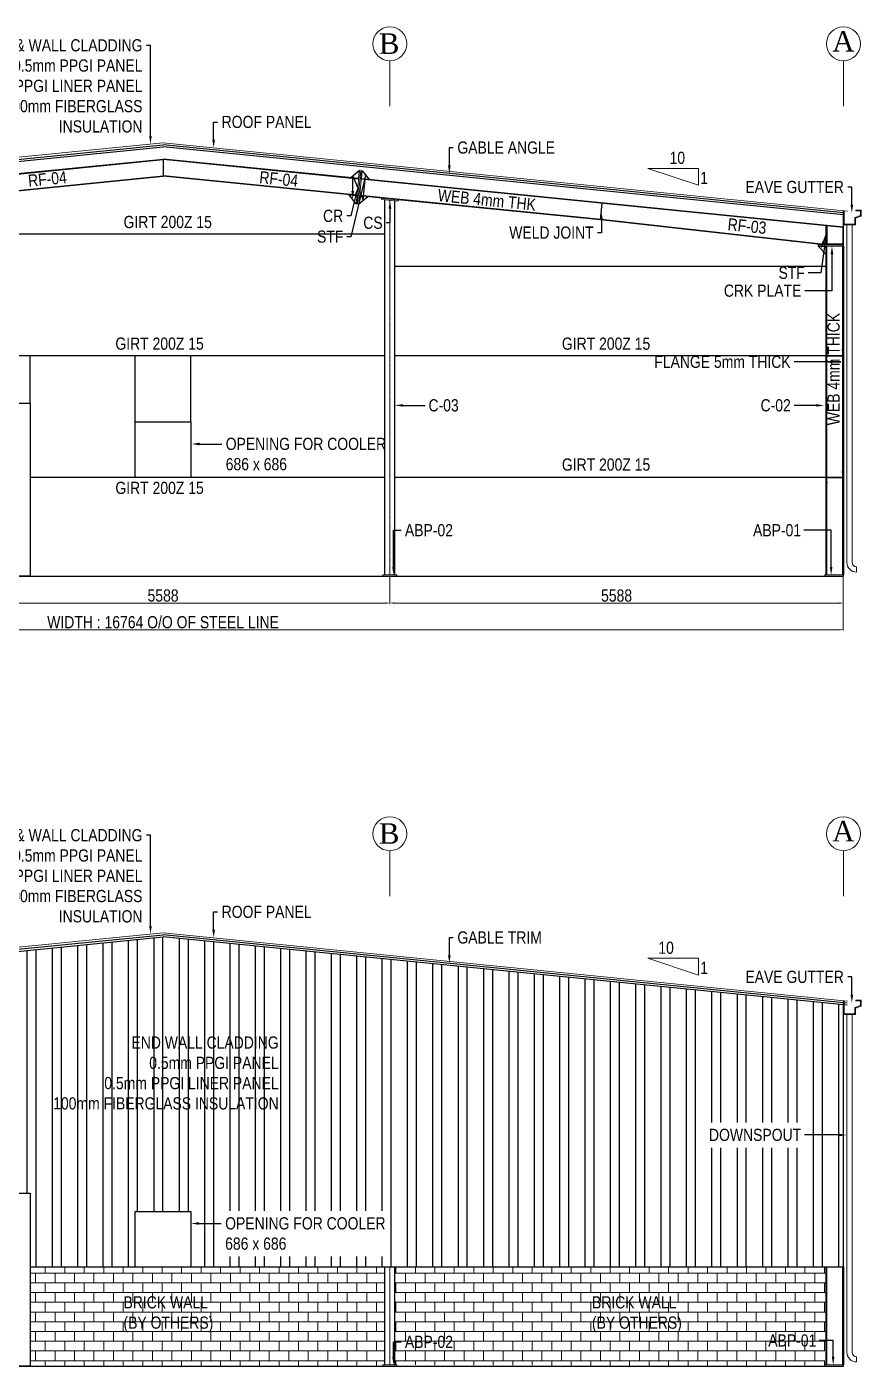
# Model space of a CAD drawing. Header units: millimetres. Extents: x 0 to 2669304, y -3314102 to 0.
# Drawn here: x 2410123 to 2420404, y -3232810 to -3216300 of the extents above; entities that cross this region are included whole.
import ezdxf
from ezdxf import colors
from ezdxf.entities.mleader import LeaderData, LeaderLine
from ezdxf.math import Vec2, Vec3

# ---------------------------------------------------------------- set-up
doc = ezdxf.new("R2010")
doc.units = ezdxf.units.MM
doc.header["$LTSCALE"] = 0.4
doc.header["$MEASUREMENT"] = 0
doc.header["$PDMODE"] = 34
doc.linetypes.add('CENTER', pattern=[2, 1.25, -0.25, 0.25, -0.25])
for name, color, linetype, lineweight in [('Base Plate', 114, 'Continuous', 20), ('brick HATCH', 23, 'Continuous', 5), ('CR Plate', 41, 'Continuous', 20), ('CRK Plate', 54, 'Continuous', 20), ('CS Plate', 30, 'Continuous', 18), ('Dim1', 147, 'Continuous', 20), ('EAVE GUTTER', 37, 'Continuous', 20), ('Grid', 202, 'CENTER', 18), ('Outer Line', 1, 'Continuous', 30), ('PLT', 34, 'Continuous', 15), ('Roof Sheet1', 253, 'Continuous', 0), ('Steel', 1, 'Continuous', 30)]:
    doc.layers.add(name, color=color, linetype=linetype, lineweight=lineweight)
for name, color, linetype in [('GABLE ANGLE', 165, 'Continuous'), ('Purlan', 46, 'Continuous'), ('stifners', 94, 'Continuous'), ('Thin', 6, 'Continuous'), ('Wall Panel', 76, 'Continuous'), ('Weld Joint', 140, 'Continuous')]:
    doc.layers.add(name, color=color, linetype=linetype)
doc.styles.add('style2', font='ARIALN.TTF')
doc.dimstyles.new('H.M.A', dxfattribs={"dimtxt": 37.0005, "dimasz": 20, "dimexe": 8, "dimexo": 10, "dimgap": 5, "dimtad": 3, "dimdec": 0, "dimrnd": 1, "dimzin": 0, "dimdsep": 46, "dimtxsty": 'style2', "dimcen": 0.09, "dimclrd": 152, "dimclre": 152, "dimclrt": 1, "dimadec": 0, "dimazin": 0, "dimtfac": 1, "dimtdec": 0, "dimtix": 1, "dimtmove": 1, "dimatfit": 3, "dimfxl": 0, "dimtolj": 1, "dimtzin": 0, "dimlwd": 5, "dimlwe": 5, "dimarcsym": 0})

# ---------------------------------------------------------------- blocks, each defined once
blk = doc.blocks.new('A$C252068E4')
at = {"layer": 'Purlan'}
h = blk.add_hatch(color=256, dxfattribs=at)
h.dxf.hatch_style = 1
h.paths.add_polyline_path([(70, 200), (10, 200), (0, 190), (1, 189), (11, 198), (68, 198), (68, 0), (128, 0), (138, 10), (137, 11), (128, 1), (70, 1)])
for p, q in [((10, 200), (0, 190)), ((1, 189), (0, 190)), ((11, 198), (1, 189)), ((10, 200), (70, 200)), ((11, 198), (68, 198)), ((68, 198), (68, 0)), ((70, 200), (70, 1)), ((70, 1), (128, 1)), ((128, 1), (137, 11)), ((128, 0), (138, 10)), ((138, 10), (137, 11)), ((68, 0), (128, 0))]:
    blk.add_line(p, q, dxfattribs=at)
blk = doc.blocks.new('*D727')
at = {"layer": 'Defpoints', "color": 0}
for p in [(2409008, -3223073), (2414596, -3223073), (2414596, -3223403)]:
    blk.add_point(p, dxfattribs=at)
at = {"layer": 'Dim1', "color": 152, "lineweight": 5}
for p, q in [((2409008, -3223083), (2409008, -3223413)), ((2414596, -3223083), (2414596, -3223413)), ((2409058, -3223403), (2414546, -3223403))]:
    blk.add_line(p, q, dxfattribs=at)
at = {"layer": 'Dim1', "color": 152}
for points in [[(2409058, -3223394), (2409058, -3223411), (2409008, -3223403)], [(2414546, -3223394), (2414546, -3223411), (2414596, -3223403)]]:
    blk.add_solid(points, dxfattribs=at)
at = {"layer": 'Dim1', "color": 1, "insert": (2411802, -3223311), "char_height": 150, "attachment_point": 5, "style": 'style2'}
blk.add_mtext('\\A1;5588', dxfattribs=at)
blk = doc.blocks.new('*D728')
at = {"layer": 'Defpoints', "color": 0}
for p in [(2414596, -3223073), (2420184, -3223073), (2420184, -3223403)]:
    blk.add_point(p, dxfattribs=at)
at = {"layer": 'Dim1', "color": 152, "lineweight": 5}
for p, q in [((2414596, -3223083), (2414596, -3223413)), ((2420184, -3223083), (2420184, -3223413)), ((2414646, -3223403), (2420134, -3223403))]:
    blk.add_line(p, q, dxfattribs=at)
at = {"layer": 'Dim1', "color": 152}
for points in [[(2414646, -3223394), (2414646, -3223411), (2414596, -3223403)], [(2420134, -3223394), (2420134, -3223411), (2420184, -3223403)]]:
    blk.add_solid(points, dxfattribs=at)
at = {"layer": 'Dim1', "color": 1, "insert": (2417390, -3223311), "char_height": 150, "attachment_point": 5, "style": 'style2'}
blk.add_mtext('\\A1;5588', dxfattribs=at)
blk = doc.blocks.new('*D725')
at = {"layer": 'Defpoints', "color": 0}
for p in [(2403420, -3223403), (2420184, -3223403), (2420184, -3223732)]:
    blk.add_point(p, dxfattribs=at)
at = {"layer": 'Dim1', "color": 152, "lineweight": 5}
for p, q in [((2403420, -3223413), (2403420, -3223742)), ((2420184, -3223413), (2420184, -3223742)), ((2403470, -3223732), (2420134, -3223732))]:
    blk.add_line(p, q, dxfattribs=at)
at = {"layer": 'Dim1', "color": 152}
for points in [[(2403470, -3223724), (2403470, -3223740), (2403420, -3223732)], [(2420134, -3223724), (2420134, -3223740), (2420184, -3223732)]]:
    blk.add_solid(points, dxfattribs=at)
at = {"layer": 'Dim1', "color": 1, "insert": (2411802, -3223640), "char_height": 150, "attachment_point": 5, "style": 'style2'}
blk.add_mtext('\\A1;WIDTH : 16764 O/O OF STEEL LINE', dxfattribs=at)

msp = doc.modelspace()

# ---------------------------------------------------------------- hatches: boundary and pattern name
at = {"layer": 'brick HATCH'}
h = msp.add_hatch(dxfattribs=at)
h.set_pattern_fill('AR-B816', color=256, scale=15)
h.set_pattern_definition([(0, (95550.79, -864302.17), (0, 120), []), (90, (95550.79, -864302.17), (-120, 120), [120, -120])])
h.paths.add_polyline_path([(2408945.8989, -3231591.0365), (2407725.3989, -3231591.0365), (2407725.3989, -3232277.0365), (2407039.3989, -3232277.0365), (2407039.3989, -3231591.0365), (2405287.3989, -3231591.0365), (2405287.3989, -3232277.0365), (2404601.3989, -3232277.0365), (2404601.3989, -3231591.0365), (2403630.3989, -3231591.0365), (2403630.3989, -3232794.0365), (2403650.3989, -3232794.0365), (2408920.8989, -3232799.1368), (2408920.8989, -3232794.0365), (2408945.8989, -3232794.0365)])
h.paths.add_polyline_path([(2414533.8989, -3231591.0365), (2410162.8989, -3231591.0365), (2410162.8989, -3232810.0365), (2414508.8989, -3232810.0365), (2414508.8989, -3232794.0365), (2414533.8989, -3232794.0365)])
h.paths.add_polyline_path([(2419974.3989, -3231591.0365), (2414658.8989, -3231591.0365), (2414658.8989, -3232794.0365), (2414683.8989, -3232794.0365), (2419954.3989, -3232809.3675), (2419954.3989, -3232794.0365)])
h.paths.add_polyline_path([(2403693.8293, -3232668.4919), (2404361.1554, -3232668.4919), (2404361.1554, -3232356.2136), (2403693.8293, -3232356.2136)], flags=24)
h.paths.add_polyline_path([(2408197.4307, -3232667.8391), (2408864.7568, -3232667.8391), (2408864.7568, -3232355.5608), (2408197.4307, -3232355.5608)], flags=24)
h.paths.add_polyline_path([(2405742.4649, -3232434.6251), (2406927.117, -3232434.6251), (2406927.117, -3231869.6864), (2405742.4649, -3231869.6864)], flags=24)
h.paths.add_polyline_path([(2411264.071, -3232434.6251), (2412448.7231, -3232434.6251), (2412448.7231, -3231869.6864), (2411264.071, -3231869.6864)], flags=24)
h.paths.add_polyline_path([(2419236.9628, -3232649.5947), (2419904.2888, -3232649.5947), (2419904.2888, -3232337.3164), (2419236.9628, -3232337.3164)], flags=24)
h.paths.add_polyline_path([(2414748.9428, -3232667.1578), (2415416.2688, -3232667.1578), (2415416.2688, -3232354.8795), (2414748.9428, -3232354.8795)], flags=24)
h.paths.add_polyline_path([(2417036.6253, -3232434.6251), (2418221.2774, -3232434.6251), (2418221.2774, -3231869.6864), (2417036.6253, -3231869.6864)], flags=24)
at = {"layer": 'EAVE GUTTER'}
h = msp.add_hatch(color=256, dxfattribs=at)
h.dxf.hatch_style = 1
h.paths.add_polyline_path([(2420327.2039, -3218650.7761), (2420395.7351, -3218625.5206), (2420395.7351, -3218568.8487), (2420336.6516, -3218568.8487), (2420336.6516, -3218560.3797), (2420404.2041, -3218560.3797), (2420404.2041, -3218635.4349), (2420335.1924, -3218659.7067), (2420335.1924, -3218739.2998), (2420184.3989, -3218739.3014), (2420184.3989, -3218567.7377), (2420192.8679, -3218567.7377), (2420192.8679, -3218730.8325), (2420327.2039, -3218730.8325)])
h = msp.add_hatch(color=256, dxfattribs=at)
h.dxf.hatch_style = 1
h.paths.add_polyline_path([(2420327.2039, -3228387.5475), (2420395.7351, -3228362.292), (2420395.7351, -3228305.6201), (2420336.6516, -3228305.6201), (2420336.6516, -3228297.1511), (2420404.2041, -3228297.1511), (2420404.2041, -3228372.2063), (2420335.1924, -3228396.4781), (2420335.1924, -3228476.0712), (2420184.3989, -3228476.0728), (2420184.3989, -3228304.5091), (2420192.8679, -3228304.5091), (2420192.8679, -3228467.6039), (2420327.2039, -3228467.6039)])
at = {"layer": 'Wall Panel'}
h = msp.add_hatch(dxfattribs=at)
h.set_pattern_fill('STEEL', color=256, scale=2500, angle=45)
h.set_pattern_definition([(90, (95550.8, -864302.17), (-312.5, 6e-14), []), (90, (95440.3, -864191.68), (-312.5, 6e-14), [])])
h.paths.add_polyline_path([(2409095.8989, -3230676.0365), (2410162.8989, -3230676.0365), (2410162.8989, -3231591.0365), (2411459.3989, -3231591.0365), (2411459.3989, -3230905.0365), (2412145.3989, -3230905.0365), (2412145.3989, -3231591.0365), (2420184.3989, -3231591.0365), (2420184.3989, -3228354.7585), (2411802.3989, -3227516.5585), (2403420.3989, -3228354.7585), (2403420.3989, -3231591.0365), (2409095.8989, -3231591.0365)])
edge = h.paths.add_edge_path()
edge.add_line((2403747.8414, -3230117.7973), (2404958.6872, -3230117.7973))
edge.add_line((2404958.6872, -3230117.7973), (2404958.6872, -3229805.5189))
edge.add_line((2404958.6872, -3229805.5189), (2403747.8414, -3229805.5189))
edge.add_line((2403747.8414, -3229805.5189), (2403747.8414, -3230117.7973))
edge.add_line((2403699.5027, -3229959.8164), (2403748.2336, -3229959.8164))
edge.add_line((2403476.5549, -3229959.8164), (2403699.5027, -3229959.8164))
edge.add_line((2403476.5549, -3229976.483), (2403376.5549, -3229959.8164))
edge.add_line((2403376.5549, -3229959.8164), (2403476.5549, -3229943.1497))
edge.add_line((2403476.5549, -3229943.1497), (2403476.5549, -3229976.483))
edge = h.paths.add_edge_path()
edge.add_line((2418486.1372, -3230117.7973), (2419696.983, -3230117.7973))
edge.add_line((2419696.983, -3230117.7973), (2419696.983, -3229805.5189))
edge.add_line((2419696.983, -3229805.5189), (2418486.1372, -3229805.5189))
edge.add_line((2418486.1372, -3229805.5189), (2418486.1372, -3230117.7973))
edge.add_line((2419755.042, -3229959.8164), (2419706.3111, -3229959.8164))
edge.add_line((2420128.2429, -3229959.8165), (2419755.042, -3229959.8164))
edge.add_line((2420128.2429, -3229943.1499), (2420228.2429, -3229959.8166))
edge.add_line((2420228.2429, -3229959.8166), (2420128.2429, -3229976.4832))
edge.add_line((2420128.2429, -3229976.4832), (2420128.2429, -3229943.1499))
edge = h.paths.add_edge_path(flags=16)
edge.add_line((2412520.8805, -3231458.8276), (2414572.2788, -3231458.8276))
edge.add_line((2414572.2788, -3231458.8276), (2414572.2788, -3230895.9353))
edge.add_line((2414572.2788, -3230895.9353), (2412520.8805, -3230895.9353))
edge.add_line((2412520.8805, -3230895.9353), (2412520.8805, -3231458.8276))
edge.add_line((2412468.3468, -3231050.2327), (2412517.0776, -3231050.2327))
edge.add_line((2412245.3989, -3231050.2327), (2412468.3468, -3231050.2327))
edge.add_line((2412245.3989, -3231066.8994), (2412145.3989, -3231050.2327))
edge.add_line((2412145.3989, -3231050.2327), (2412245.3989, -3231033.5661))
edge.add_line((2412245.3989, -3231033.5661), (2412245.3989, -3231066.8994))
h.paths.add_polyline_path([(2410349.3129, -3229737.4823), (2413202.9964, -3229737.4823), (2413202.9964, -3228667.2231), (2410349.3129, -3228667.2231)], flags=24)

# ---------------------------------------------------------------- linework, layer by layer
at = {"layer": 'Base Plate'}
for points in [[(2414683.8989, -3223057.2651), (2414508.8989, -3223057.2651), (2414508.8989, -3223073.2651), (2414683.8989, -3223073.2651)], [(2420184.3989, -3223057.2651), (2419954.3989, -3223057.2651), (2419954.3989, -3223073.2651), (2420184.3989, -3223073.2651)], [(2414683.8989, -3232794.0365), (2414508.8989, -3232794.0365), (2414508.8989, -3232810.0365), (2414683.8989, -3232810.0365)], [(2420184.3989, -3232794.0365), (2419954.3989, -3232794.0365), (2419954.3989, -3232810.0365), (2420184.3989, -3232810.0365)]]:
    msp.add_lwpolyline(points, close=True, dxfattribs=at)
at = {"layer": 'CR Plate'}
for points in [[(2414223.505, -3218072.1471), (2414239.4256, -3218073.7391), (2414198.6291, -3218481.7044), (2414182.7085, -3218480.1123)], [(2414239.4256, -3218073.7391), (2414255.3462, -3218075.3312), (2414214.5497, -3218483.2964), (2414198.6291, -3218481.7044)]]:
    msp.add_lwpolyline(points, close=True, dxfattribs=at)
at = {"layer": 'CRK Plate'}
for points in [[(2419874.3989, -3218973.2601), (2420184.3989, -3218973.2601), (2420184.3989, -3218989.2601), (2419874.3989, -3218989.2601)], [(2419874.3989, -3218989.2601), (2420184.3989, -3218989.2601), (2420184.3989, -3219005.2601), (2419874.3989, -3219005.2601)]]:
    msp.add_lwpolyline(points, close=True, dxfattribs=at)
at = {"layer": 'CS Plate'}
for points in [[(2414495.0924, -3218429.9467), (2414496.2865, -3218418.0063), (2414698.8994, -3218438.2675), (2414697.7053, -3218450.208)], [(2414496.2865, -3218418.0063), (2414497.4805, -3218406.0658), (2414700.0934, -3218426.3271), (2414698.8994, -3218438.2675)]]:
    msp.add_lwpolyline(points, close=True, dxfattribs=at)
at = {"layer": 'EAVE GUTTER'}
for p, q in [((2420228.2396, -3222901.4167), (2420228.2447, -3218739.3009)), ((2420228.2396, -3232638.1881), (2420228.2447, -3228476.0723))]:
    msp.add_line(p, q, dxfattribs=at)
for points in [[(2420184.3989, -3218567.7377), (2420184.3989, -3218739.3014), (2420335.1924, -3218739.2998), (2420335.1924, -3218659.7067), (2420404.2041, -3218635.4349), (2420404.2041, -3218560.3797), (2420336.6516, -3218560.3797), (2420336.6516, -3218568.8487), (2420395.7351, -3218568.8487), (2420395.7351, -3218625.5206), (2420327.2039, -3218650.7761), (2420327.2039, -3218730.8325), (2420192.8679, -3218730.8325), (2420192.8679, -3218567.7377)], [(2420184.3989, -3228304.5091), (2420184.3989, -3228476.0728), (2420335.1924, -3228476.0712), (2420335.1924, -3228396.4781), (2420404.2041, -3228372.2063), (2420404.2041, -3228297.1511), (2420336.6516, -3228297.1511), (2420336.6516, -3228305.6201), (2420395.7351, -3228305.6201), (2420395.7351, -3228362.292), (2420327.2039, -3228387.5475), (2420327.2039, -3228467.6039), (2420192.8679, -3228467.6039), (2420192.8679, -3228304.5091)]]:
    msp.add_lwpolyline(points, close=True, dxfattribs=at)
for points in [[(2420291.3465, -3218739.3006), (2420291.3413, -3222901.2629, 0.4141647504), (2420348.3135, -3222958.2446), (2420348.3135, -3223021.3464, -0.414214624), (2420228.2395, -3222901.2529)], [(2420291.3465, -3228476.072), (2420291.3413, -3232638.0343, 0.4141647504), (2420348.3135, -3232695.016), (2420348.3135, -3232758.1178, -0.414214624), (2420228.2395, -3232638.0243)]]:
    msp.add_lwpolyline(points, format="xyb", dxfattribs=at)
at = {"layer": 'GABLE ANGLE'}
for p, q in [((2403420.3989, -3218592.8624), (2411802.3989, -3217754.6624)), ((2403420.3989, -3218617.9871), (2411802.3989, -3217779.7871)), ((2420184.3989, -3218592.8624), (2411802.3989, -3217754.6624)), ((2420184.3989, -3218617.9871), (2411802.3989, -3217779.7871)), ((2403372.8865, -3228334.385), (2411802.3989, -3227491.4338)), ((2403375.3741, -3228359.2609), (2411802.3989, -3227516.5585)), ((2420231.9113, -3228334.385), (2411802.3989, -3227491.4338)), ((2420229.4237, -3228359.2609), (2411802.3989, -3227516.5585))]:
    msp.add_line(p, q, dxfattribs=at)
at = {"layer": 'Grid', "color": 202, "linetype": 'ByBlock'}
for p, q in [((2414596.3989, -3216718.5254), (2414596.3989, -3217277.6164)), ((2420184.3989, -3216718.5254), (2420184.3989, -3217277.6164)), ((2414596.3989, -3226455.2968), (2414596.3989, -3227014.3878)), ((2420184.3989, -3226455.2968), (2420184.3989, -3227014.3878))]:
    msp.add_line(p, q, dxfattribs=at)
at = {"layer": 'Grid'}
for p, q in [((2414596.3989, -3223057.2651), (2414596.3989, -3218440.0774)), ((2414596.3989, -3232794.0365), (2414596.3989, -3231591.0365))]:
    msp.add_line(p, q, dxfattribs=at)
at = {"layer": 'Grid', "color": 202, "linetype": 'ByBlock'}
for centre in [(2414596.3989, -3216509.1708), (2420184.3989, -3216509.1708), (2414596.3989, -3226245.9422), (2420184.3989, -3226245.9422)]:
    msp.add_circle(centre, 209.3546, dxfattribs=at)
at = {"layer": 'Outer Line'}
for p, q in [((2409391.2431, -3218171.6508), (2411802.3989, -3217930.5352)), ((2409391.7406, -3218176.626), (2411802.3989, -3217935.5601)), ((2414213.5547, -3218171.6508), (2411802.3989, -3217930.5352)), ((2414213.0571, -3218176.626), (2411802.3989, -3217935.5601)), ((2409411.6414, -3218375.6334), (2411802.3989, -3218136.5576)), ((2409412.1389, -3218380.6086), (2411802.3989, -3218141.5826)), ((2414193.1564, -3218375.6334), (2411802.3989, -3218136.5576)), ((2414192.6589, -3218380.6086), (2411802.3989, -3218141.5826)), ((2420184.3989, -3218773.7601), (2414244.8983, -3218179.8101)), ((2420184.3989, -3218768.7352), (2414245.3958, -3218174.8349)), ((2414496.983, -3218411.041), (2414224.5001, -3218383.7927)), ((2417194.1886, -3218675.7366), (2414224.9976, -3218378.8175)), ((2414533.8989, -3223057.2651), (2414533.8989, -3218433.8274)), ((2414658.8989, -3223057.2651), (2414658.8989, -3218446.3274)), ((2417193.691, -3218680.7118), (2414699.5959, -3218431.3023)), ((2420184.3989, -3223073.2651), (2420184.3989, -3218567.7377)), ((2419874.3989, -3218978.2851), (2417193.691, -3218680.7118)), ((2419874.3989, -3218973.2601), (2417194.1886, -3218675.7366)), ((2419974.3989, -3223057.2651), (2419974.3989, -3219005.2601)), ((2419979.3989, -3223057.2651), (2419979.3989, -3219005.2601)), ((2420179.3989, -3223057.2651), (2420179.3989, -3219005.2601)), ((2420184.3989, -3219005.2601), (2420184.3989, -3223057.2651)), ((2403420.3989, -3223073.2651), (2420184.3989, -3223073.2651)), ((2420184.3989, -3232810.0365), (2420184.3989, -3228304.5091)), ((2420184.3989, -3231591.0365), (2410162.8989, -3231591.0365)), ((2414533.8989, -3232794.0365), (2414533.8989, -3231591.0365)), ((2414658.8989, -3232794.0365), (2414658.8989, -3231591.0365)), ((2419974.3989, -3232794.0365), (2419974.3989, -3231591.0365)), ((2419979.3989, -3232794.0365), (2419979.3989, -3231591.0365)), ((2420179.3989, -3232794.0365), (2420179.3989, -3231591.0365)), ((2420184.3989, -3231591.0365), (2420184.3989, -3232794.0365)), ((2403420.3989, -3232810.0365), (2420184.3989, -3232810.0365))]:
    msp.add_line(p, q, dxfattribs=at)
at = {"layer": 'PLT'}
msp.add_lwpolyline([(2420179.3989, -3218773.2601), (2420184.3989, -3218773.7601), (2420184.3989, -3218973.2601), (2420179.3989, -3218973.2601)], close=True, dxfattribs=at)
at = {"layer": 'Purlan', "linetype": 'ByBlock'}
for p, q in [((2414533.8989, -3218854.2651), (2409070.8989, -3218854.2651)), ((2419974.3989, -3219254.2651), (2414658.8989, -3219254.2651)), ((2414533.8989, -3220354.2651), (2409070.8989, -3220354.2651)), ((2410162.8989, -3220939.2651), (2410162.8989, -3220354.2651)), ((2411459.3989, -3221168.2651), (2411459.3989, -3220354.2651)), ((2412145.3989, -3221168.2651), (2412145.3989, -3220354.2651)), ((2419974.3989, -3220354.2651), (2414658.8989, -3220354.2651)), ((2414533.8989, -3221854.2651), (2410162.8989, -3221854.2651)), ((2419974.3989, -3221854.2651), (2414658.8989, -3221854.2651))]:
    msp.add_line(p, q, dxfattribs=at)
for points in [[(2409095.8989, -3220939.2651), (2410162.8989, -3220939.2651), (2410162.8989, -3223073.2651), (2409095.8989, -3223073.2651)], [(2411459.3989, -3221168.2651), (2412145.3989, -3221168.2651), (2412145.3989, -3221854.2651), (2411459.3989, -3221854.2651)], [(2409095.8989, -3230676.0365), (2410162.8989, -3230676.0365), (2410162.8989, -3232810.0365), (2409095.8989, -3232810.0365)], [(2411459.3989, -3230905.0365), (2412145.3989, -3230905.0365), (2412145.3989, -3231591.0365), (2411459.3989, -3231591.0365)]]:
    msp.add_lwpolyline(points, close=True, dxfattribs=at)
at = {"layer": 'Roof Sheet1'}
for p, q in [((2403370.3989, -3218572.7377), (2411802.3989, -3217729.5377)), ((2420234.3989, -3218572.7377), (2411802.3989, -3217729.5377)), ((2403370.3989, -3228309.5091), (2411802.3989, -3227466.3091)), ((2420234.3989, -3228309.5091), (2411802.3989, -3227466.3091))]:
    msp.add_line(p, q, dxfattribs=at)
at = {"layer": 'stifners'}
for points in [[(2414114.0509, -3218161.7004), (2414213.5547, -3218171.6508), (2414223.505, -3218072.1471)], [(2414344.8996, -3218184.7853), (2414245.3958, -3218174.8349), (2414255.3462, -3218075.3312)], [(2414093.1552, -3218370.6582), (2414192.6589, -3218380.6086), (2414182.7085, -3218480.1123)], [(2414324.0038, -3218393.7431), (2414224.5001, -3218383.7927), (2414214.5497, -3218483.2964)], [(2419974.3989, -3218754.7701), (2419979.3989, -3218755.2701), (2419979.3989, -3218973.2601), (2419974.3989, -3218973.2601)], [(2419874.3989, -3219005.2601), (2419974.3989, -3219005.2601), (2419974.3989, -3219105.2601)]]:
    msp.add_lwpolyline(points, close=True, dxfattribs=at)
at = {"layer": 'Thin', "color": 7, "lineweight": 5}
for points in [[(2418401.1101, -3218253.561), (2418401.1101, -3218045.591), (2417776.7252, -3218045.591)], [(2418401.1101, -3227990.3324), (2418401.1101, -3227782.3624), (2417776.7252, -3227782.3624)]]:
    msp.add_lwpolyline(points, close=True, dxfattribs=at)
at = {"layer": 'Weld Joint'}
for p, q in [((2411802.3989, -3217930.5352), (2411802.3989, -3218141.5826)), ((2417193.691, -3218680.7118), (2417214.0893, -3218476.7292))]:
    msp.add_line(p, q, dxfattribs=at)

# ---------------------------------------------------------------- block references
at = {"layer": 'Steel', "rotation": 89.99999999902649}
for p in [(2420178.3986, -3220422.6678), (2420178.3986, -3221922.6678)]:
    msp.add_blockref('A$C252068E4', p, dxfattribs=at)

# ---------------------------------------------------------------- texts
at = {"layer": 'Thin', "color": 7, "lineweight": 5, "style": 'style2'}
for s, insert, char_height, attachment_point in [('{\\fTimes New Roman|b0|i0|c0|p18;A}', (2420184.7575, -3216352.5477), 252, 2), ('{\\fTimes New Roman|b0|i0|c0|p18;B}', (2414587.4533, -3216381.1556), 252, 2), ('10', (2418234.1432, -3217840.0255), 150, 3), ('1', (2418516.398, -3218087.8823), 150, 3), ('GIRT 200Z 15', (2411859.4239, -3218630.8615), 150, 2), ('GIRT 200Z 15', (2411758.7876, -3220130.3206), 150, 2), ('GIRT 200Z 15', (2417260.5371, -3220130.3206), 150, 2), ('GIRT 200Z 15', (2417260.5371, -3221621.0695), 150, 2), ('GIRT 200Z 15', (2411758.7876, -3221908.3606), 150, 2), ('{\\fTimes New Roman|b0|i0|c0|p18;A}', (2420184.7575, -3226089.3191), 252, 2), ('{\\fTimes New Roman|b0|i0|c0|p18;B}', (2414587.4533, -3226117.927), 252, 2), ('10', (2418095.6589, -3227576.7969), 150, 3), ('1', (2418516.398, -3227824.6537), 150, 3), ('BRICK WALL\\P(BY OTHERS)', (2411314.2586, -3231947.7049), 150, 1), ('BRICK WALL\\P(BY OTHERS)', (2417086.8129, -3231947.7049), 150, 1)]:
    msp.add_mtext(s, dxfattribs=dict(at, insert=insert, char_height=char_height, attachment_point=attachment_point))
at = {"layer": 'Thin', "color": 7, "lineweight": 5, "char_height": 150, "attachment_point": 2, "style": 'style2'}
for s, insert, width, rotation in [('RF-04', (2410369.352, -3218100.946), 450.196957, 5.71059314), ('RF-04', (2413235.4458, -3218100.946), 450.196957, 354.28940686), ('WEB 4mm THK', (2415799.797, -3218359.3428), 1420.368378, 354.28940686), ('RF-03', (2419005.2782, -3218681.512), 450.196957, 354.28940686)]:
    msp.add_mtext(s, dxfattribs=dict(at, insert=insert, width=width, rotation=rotation))
at = {"layer": 'Thin', "color": 7, "lineweight": 5, "insert": (2420141.0518, -3220519.201), "char_height": 150, "attachment_point": 8, "rotation": 90, "style": 'style2'}
msp.add_mtext('WEB 4mm THICK', dxfattribs=at)
at = {"layer": 'Thin', "color": 7, "lineweight": 5, "insert": (2413226.2789, -3228745.2415), "char_height": 150, "width": 2896.155663, "attachment_point": 3, "style": 'style2'}
msp.add_mtext('END WALL CLADDING\\P0.5mm PPGI PANEL\\P0.5mm PPGI LINER PANEL\\P100mm FIBERGLASS INSULATION', dxfattribs=at)

# ---------------------------------------------------------------- dimensions: what is measured, and where the dimension line sits
at = {"layer": 'Dim1'}
dim = msp.add_linear_dim(base=(2420184.3989, -3223732.1373), p1=(2403420.3989, -3223402.7012), p2=(2420184.3989, -3223402.7012), text='WIDTH : <> O/O OF STEEL LINE', dimstyle='H.M.A', override={"dimtxt": 150, "dimasz": 50, "dimexe": 10, "dimgap": 15}, dxfattribs=at)
dim.commit()
dim.dimension.update_dxf_attribs({"geometry": '*D725', "text_midpoint": (2411802.3989, -3223639.5282)})
for base, p1, p2, picture, middle in [((2414596.3989, -3223402.7012), (2409008.3989, -3223073.2651), (2414596.3989, -3223073.2651), '*D727', (2411802.3989, -3223311.1153)), ((2420184.3989, -3223402.7012), (2414596.3989, -3223073.2651), (2420184.3989, -3223073.2651), '*D728', (2417390.3989, -3223311.1153))]:
    dim = msp.add_linear_dim(base=base, p1=p1, p2=p2, dimstyle='H.M.A', override={"dimtxt": 150, "dimasz": 50, "dimexe": 10, "dimgap": 15}, dxfattribs=at)
    dim.commit()
    dim.dimension.update_dxf_attribs({"geometry": picture, "text_midpoint": middle})

# ---------------------------------------------------------------- leaders
at = {"layer": 'Thin', "color": 7, "lineweight": 5}
ml = msp.add_multileader_mtext('Standard', dxfattribs=at)
ml.set_content('ROOF & WALL CLADDING\\P0.5mm PPGI PANEL\\P0.5mm PPGI LINER PANEL\\P100mm FIBERGLASS INSULATION', color=7, style='style2')
ml.set_leader_properties(color=215)
ml.build(insert=Vec2(0, 0))
ml.multileader.update_dxf_attribs({"dogleg_length": 150, "arrow_head_size": 100})
ctx = ml.context
ctx.base_point, ctx.char_height, ctx.arrow_head_size, ctx.landing_gap_size, ctx.plane_origin = Vec3(2409362.8153, -3216529.0076), 150, 100, 50, Vec3(2496873.519, -3209774.6013)
ctx.text_align_type = 2
notes = []
notes.append((ctx, [(1, (1, 1, 0), (2411646.8463, -3216529.0076), (-1, 0), 48.7308, [(0, [(2411646.8463, -3217745.0929)], 0, [])])]))
ctx.mtext.insert, ctx.mtext.width, ctx.mtext.alignment, ctx.mtext.flow_direction = Vec3(2411548.1155, -3216452.7286), 2197.739066, 3, 5
ml = msp.add_multileader_mtext('Standard', dxfattribs=at)
ml.set_content('ROOF PANEL', color=7, style='style2')
ml.set_leader_properties(color=215)
ml.build(insert=Vec2(0, 0))
ml.multileader.update_dxf_attribs({"dogleg_length": 150, "arrow_head_size": 100})
ctx = ml.context
ctx.base_point, ctx.char_height, ctx.arrow_head_size, ctx.landing_gap_size, ctx.plane_origin = Vec3(2412474.0505, -3217473.8212), 150, 100, 50, Vec3(2327198.6469, -3209821.3381)
notes.append((ctx, [(1, (1, 1, 0), (2412425.3196, -3217473.8212), (1, 0), 48.7308, [(0, [(2412425.3196, -3217791.8298)], 0, [])])]))
ctx.mtext.insert, ctx.mtext.flow_direction = Vec3(2412524.0505, -3217397.5422), 5
ml = msp.add_multileader_mtext('Standard', dxfattribs=at)
ml.set_content('GABLE ANGLE', color=7, style='style2')
ml.set_leader_properties(color=215)
ml.build(insert=Vec2(0, 0))
ml.multileader.update_dxf_attribs({"dogleg_length": 150, "arrow_head_size": 100})
ctx = ml.context
ctx.base_point, ctx.char_height, ctx.arrow_head_size, ctx.landing_gap_size, ctx.plane_origin = Vec3(2415378.3457, -3217789.3754), 150, 100, 50, Vec3(2330102.9422, -3210136.8923)
notes.append((ctx, [(1, (1, 1, 0), (2415329.6149, -3217789.3754), (1, 0), 48.7308, [(0, [(2415329.6149, -3218107.384)], 0, [])])]))
ctx.mtext.insert, ctx.mtext.flow_direction = Vec3(2415428.3457, -3217713.0964), 5
ml = msp.add_multileader_mtext('Standard', dxfattribs=at)
ml.set_content('STF', color=7, style='style2')
ml.set_leader_properties(color=215)
ml.build(insert=Vec2(0, 0))
ml.multileader.update_dxf_attribs({"dogleg_length": 150, "arrow_head_size": 100})
ctx = ml.context
ctx.base_point, ctx.char_height, ctx.arrow_head_size, ctx.landing_gap_size, ctx.plane_origin = Vec3(2413656.9475, -3218887.2972), 150, 100, 50, Vec3(2499145.8798, -3211043.8325)
ctx.text_align_type = 1
notes.append((ctx, [(1, (1, 1, 0), (2414114.8871, -3218887.2972), (-1, 0), 48.7308, [(3, [(2414137.9318, -3218425.3853), (2414139.888, -3218140.5609), (2414269.2767, -3218438.5197), (2414296.5302, -3218132.9977)], 0, [])])]))
ctx.mtext.insert, ctx.mtext.rotation, ctx.mtext.alignment, ctx.mtext.flow_direction = Vec3(2413861.5519, -3218811.0183), 6.2831853072, 2, 5
ml = msp.add_multileader_mtext('Standard', dxfattribs=at)
ml.set_content('CR', color=7, style='style2')
ml.set_leader_properties(color=215)
ml.build(insert=Vec2(0, 0))
ml.multileader.update_dxf_attribs({"dogleg_length": 150, "arrow_head_size": 100})
ctx = ml.context
ctx.base_point, ctx.char_height, ctx.arrow_head_size, ctx.landing_gap_size, ctx.plane_origin = Vec3(2413728.6733, -3218631.4179), 150, 100, 50, Vec3(2499145.8798, -3210787.9532)
ctx.text_align_type = 1
notes.append((ctx, [(1, (1, 1, 0), (2414114.8871, -3218631.4179), (-1, 0), 48.7308, [(3, [(2414203.1068, -3218276.1297)], 0, [])])]))
ctx.mtext.insert, ctx.mtext.rotation, ctx.mtext.alignment, ctx.mtext.flow_direction = Vec3(2413897.4148, -3218555.1389), 6.2831853072, 2, 5
ml = msp.add_multileader_mtext('Standard', dxfattribs=at)
ml.set_content('EAVE GUTTER', color=7, style='style2')
ml.set_leader_properties(color=215)
ml.build(insert=Vec2(0, 0))
ml.multileader.update_dxf_attribs({"dogleg_length": 150, "arrow_head_size": 100})
ctx = ml.context
ctx.base_point, ctx.char_height, ctx.arrow_head_size, ctx.landing_gap_size, ctx.plane_origin = Vec3(2418943.4491, -3218275.267), 150, 100, 50, Vec3(2505515.3737, -3210622.7839)
ctx.text_align_type = 2
notes.append((ctx, [(1, (1, 1, 0), (2420288.7011, -3218275.267), (-1, 0), 48.7308, [(0, [(2420288.7011, -3218593.2756)], 0, [])])]))
ctx.mtext.insert, ctx.mtext.alignment, ctx.mtext.flow_direction = Vec3(2420189.9702, -3218198.988), 3, 5
ml = msp.add_multileader_mtext('Standard', dxfattribs=at)
ml.set_content('CS', color=7, style='style2')
ml.set_leader_properties(color=215)
ml.build(insert=Vec2(0, 0))
ml.multileader.update_dxf_attribs({"dogleg_length": 150, "arrow_head_size": 100})
ctx = ml.context
ctx.base_point, ctx.char_height, ctx.arrow_head_size, ctx.landing_gap_size, ctx.plane_origin = Vec3(2414227.5738, -3218716.3254), 150, 100, 50, Vec3(2499565.5997, -3210969.8635)
ctx.text_align_type = 1
notes.append((ctx, [(1, (1, 1, 0), (2414597.8258, -3218716.3254), (-1, 0), 48.7308, [(3, [(2414597.8258, -3218440.22)], 0, [])])]))
ctx.mtext.insert, ctx.mtext.rotation, ctx.mtext.alignment, ctx.mtext.flow_direction = Vec3(2414388.3344, -3218640.0464), 6.2831853072, 2, 5
ml = msp.add_multileader_mtext('Standard', dxfattribs=at)
ml.set_content('WELD JOINT', color=7, style='style2')
ml.set_leader_properties(color=215)
ml.build(insert=Vec2(0, 0))
ml.multileader.update_dxf_attribs({"dogleg_length": 150, "arrow_head_size": 100})
ctx = ml.context
ctx.base_point, ctx.char_height, ctx.arrow_head_size, ctx.landing_gap_size, ctx.plane_origin = Vec3(2416020.0979, -3218837.8003), 150, 100, 50, Vec3(2502405.5619, -3211182.8171)
ctx.text_align_type = 1
notes.append((ctx, [(1, (1, 1, 0), (2417203.8902, -3218837.8003), (-1, 0), 48.7308, [(0, [(2417203.8902, -3218578.7205)], 0, [])])]))
ctx.mtext.insert, ctx.mtext.rotation, ctx.mtext.alignment, ctx.mtext.flow_direction = Vec3(2416587.6286, -3218761.5213), 6.2831853072, 2, 5
ml = msp.add_multileader_mtext('Standard', dxfattribs=at)
ml.set_content('STF', color=7, style='style2')
ml.set_leader_properties(color=215)
ml.build(insert=Vec2(0, 0))
ml.multileader.update_dxf_attribs({"dogleg_length": 150, "arrow_head_size": 100})
ctx = ml.context
ctx.base_point, ctx.char_height, ctx.arrow_head_size, ctx.landing_gap_size, ctx.plane_origin = Vec3(2419342.7025, -3219333.5047), 150, 100, 50, Vec3(2505318.1343, -3226519.0326)
ctx.text_align_type = 1
notes.append((ctx, [(1, (1, 1, 0), (2419905.4932, -3219333.5047), (-1, 0), 153.582, [(1, [(2419906.4674, -3219037.3287), (2419974.3989, -3218861.515)], 0, [])])]))
ctx.mtext.insert, ctx.mtext.rotation, ctx.mtext.alignment, ctx.mtext.flow_direction = Vec3(2419547.3068, -3219257.2257), 6.2831853072, 2, 5
ml = msp.add_multileader_mtext('Standard', dxfattribs=at)
ml.set_content('CRK PLATE', color=7, style='style2')
ml.set_leader_properties(color=215)
ml.build(insert=Vec2(0, 0))
ml.multileader.update_dxf_attribs({"dogleg_length": 150, "arrow_head_size": 100})
ctx = ml.context
ctx.base_point, ctx.char_height, ctx.arrow_head_size, ctx.landing_gap_size, ctx.plane_origin = Vec3(2418670.9074, -3219553.5309), 150, 100, 50, Vec3(2505270.8951, -3227049.9353)
ctx.text_align_type = 1
notes.append((ctx, [(1, (1, 1, 0), (2420044.2224, -3219553.5309), (-1, 0), 335.9684, [(0, [(2420044.2224, -3219002.76)], 0, [])])]))
ctx.mtext.insert, ctx.mtext.rotation, ctx.mtext.alignment, ctx.mtext.flow_direction = Vec3(2419189.5807, -3219477.2519), 6.2831853072, 2, 5
ml = msp.add_multileader_mtext('Standard', dxfattribs=at)
ml.set_content('FLANGE 5mm THICK', color=7, style='style2')
ml.set_leader_properties(color=215)
ml.build(insert=Vec2(0, 0))
ml.multileader.update_dxf_attribs({"dogleg_length": 150, "arrow_head_size": 100})
ctx = ml.context
ctx.base_point, ctx.char_height, ctx.arrow_head_size, ctx.landing_gap_size, ctx.plane_origin = Vec3(2417812.0644, -3220430.5809), 150, 100, 50, Vec3(2504853.1228, -3212934.1765)
ctx.text_align_type = 1
notes.append((ctx, [(1, (1, 1, 0), (2419626.4501, -3220430.5809), (-1, 0), 48.7308, [(1, [(2419949.398, -3220429.9547), (2420154.398, -3220430.5809)], 0, [])])]))
ctx.mtext.insert, ctx.mtext.rotation, ctx.mtext.alignment, ctx.mtext.flow_direction = Vec3(2418694.8918, -3220354.3019), 6.2831853072, 2, 5
ml = msp.add_multileader_mtext('Standard', dxfattribs=at)
ml.set_content('C-03', color=7, style='style2')
ml.set_leader_properties(color=215)
ml.build(insert=Vec2(0, 0))
ml.multileader.update_dxf_attribs({"dogleg_length": 150, "arrow_head_size": 100})
ctx = ml.context
ctx.base_point, ctx.char_height, ctx.arrow_head_size, ctx.landing_gap_size, ctx.plane_origin = Vec3(2415030.5776, -3220966.8694), 150, 100, 50, Vec3(2329755.1741, -3213470.465)
ctx.text_align_type = 1
notes.append((ctx, [(1, (1, 1, 0), (2414981.8468, -3220966.8694), (1, 0), 48.7308, [(0, [(2414658.8989, -3220966.8694)], 0, [])])]))
ctx.mtext.insert, ctx.mtext.alignment, ctx.mtext.flow_direction = Vec3(2415258.5619, -3220890.5904), 2, 5
ml = msp.add_multileader_mtext('Standard', dxfattribs=at)
ml.set_content('C-02', color=7, style='style2')
ml.set_leader_properties(color=215)
ml.build(insert=Vec2(0, 0))
ml.multileader.update_dxf_attribs({"dogleg_length": 150, "arrow_head_size": 100})
ctx = ml.context
ctx.base_point, ctx.char_height, ctx.arrow_head_size, ctx.landing_gap_size, ctx.plane_origin = Vec3(2419122.6715, -3220966.8694), 150, 100, 50, Vec3(2504853.1228, -3213470.465)
ctx.text_align_type = 1
notes.append((ctx, [(1, (1, 1, 0), (2419626.4501, -3220966.8694), (-1, 0), 48.7308, [(0, [(2419949.398, -3220966.8694)], 0, [])])]))
ctx.mtext.insert, ctx.mtext.rotation, ctx.mtext.alignment, ctx.mtext.flow_direction = Vec3(2419350.1954, -3220890.5904), 6.2831853072, 2, 5
ml = msp.add_multileader_mtext('Standard', dxfattribs=at)
ml.set_content('OPENING FOR COOLER\\P686 x 686', color=7, style='style2')
ml.set_leader_properties(color=215)
ml.build(insert=Vec2(0, 0))
ml.multileader.update_dxf_attribs({"dogleg_length": 150, "arrow_head_size": 100})
ctx = ml.context
ctx.base_point, ctx.char_height, ctx.arrow_head_size, ctx.landing_gap_size, ctx.plane_origin = Vec3(2412524.0776, -3221442.5202), 150, 100, 50, Vec3(2327248.6741, -3213946.1158)
notes.append((ctx, [(1, (1, 1, 0), (2412475.3468, -3221442.5202), (1, 0), 48.7308, [(0, [(2412152.3989, -3221442.5202)], 0, [])])]))
ctx.mtext.insert, ctx.mtext.flow_direction = Vec3(2412574.0776, -3221366.2412), 5
ml = msp.add_multileader_mtext('Standard', dxfattribs=at)
ml.set_content('ABP-02', color=7, style='style2')
ml.set_leader_properties(color=215)
ml.build(insert=Vec2(0, 0))
ml.multileader.update_dxf_attribs({"dogleg_length": 150, "arrow_head_size": 100})
ctx = ml.context
ctx.base_point, ctx.char_height, ctx.arrow_head_size, ctx.landing_gap_size, ctx.plane_origin = Vec3(2414736.6474, -3222506.4943), 150, 100, 50, Vec3(2329414.9617, -3215010.0898)
ctx.text_align_type = 1
notes.append((ctx, [(1, (1, 1, 0), (2414641.6343, -3222506.4943), (1, 0), 95.0131, [(0, [(2414641.6343, -3223057.2651)], 0, [])])]))
ctx.mtext.insert, ctx.mtext.alignment, ctx.mtext.flow_direction = Vec3(2415078.1549, -3222430.2153), 2, 5
ml = msp.add_multileader_mtext('Standard', dxfattribs=at)
ml.set_content('ABP-01', color=7, style='style2')
ml.set_leader_properties(color=215)
ml.build(insert=Vec2(0, 0))
ml.multileader.update_dxf_attribs({"dogleg_length": 150, "arrow_head_size": 100})
ctx = ml.context
ctx.base_point, ctx.char_height, ctx.arrow_head_size, ctx.landing_gap_size, ctx.plane_origin = Vec3(2419037.4012, -3222506.4943), 150, 100, 50, Vec3(2505260.3424, -3215010.0898)
ctx.text_align_type = 1
notes.append((ctx, [(1, (1, 1, 0), (2420033.6697, -3222506.4943), (-1, 0), 335.9684, [(0, [(2420033.6697, -3223057.2651)], 0, [])])]))
ctx.mtext.insert, ctx.mtext.rotation, ctx.mtext.alignment, ctx.mtext.flow_direction = Vec3(2419367.5512, -3222430.2153), 6.2831853072, 2, 5
ml = msp.add_multileader_mtext('Standard', dxfattribs=at)
ml.set_content('ROOF & WALL CLADDING\\P0.5mm PPGI PANEL\\P0.5mm PPGI LINER PANEL\\P100mm FIBERGLASS INSULATION', color=7, style='style2')
ml.set_leader_properties(color=215)
ml.build(insert=Vec2(0, 0))
ml.multileader.update_dxf_attribs({"dogleg_length": 150, "arrow_head_size": 100})
ctx = ml.context
ctx.base_point, ctx.char_height, ctx.arrow_head_size, ctx.landing_gap_size, ctx.plane_origin = Vec3(2409362.8153, -3226265.779), 150, 100, 50, Vec3(2496873.519, -3219511.3727)
ctx.text_align_type = 2
notes.append((ctx, [(1, (1, 1, 0), (2411646.8463, -3226265.779), (-1, 0), 48.7308, [(0, [(2411646.8463, -3227481.8643)], 0, [])])]))
ctx.mtext.insert, ctx.mtext.width, ctx.mtext.alignment, ctx.mtext.flow_direction = Vec3(2411548.1155, -3226189.5), 2197.739066, 3, 5
ml = msp.add_multileader_mtext('Standard', dxfattribs=at)
ml.set_content('ROOF PANEL', color=7, style='style2')
ml.set_leader_properties(color=215)
ml.build(insert=Vec2(0, 0))
ml.multileader.update_dxf_attribs({"dogleg_length": 150, "arrow_head_size": 100})
ctx = ml.context
ctx.base_point, ctx.char_height, ctx.arrow_head_size, ctx.landing_gap_size, ctx.plane_origin = Vec3(2412474.0505, -3227210.5926), 150, 100, 50, Vec3(2327198.6469, -3219558.1095)
notes.append((ctx, [(1, (1, 1, 0), (2412425.3196, -3227210.5926), (1, 0), 48.7308, [(0, [(2412425.3196, -3227528.6012)], 0, [])])]))
ctx.mtext.insert, ctx.mtext.flow_direction = Vec3(2412524.0505, -3227134.3136), 5
ml = msp.add_multileader_mtext('Standard', dxfattribs=at)
ml.set_content('GABLE TRIM', color=7, style='style2')
ml.set_leader_properties(color=215)
ml.build(insert=Vec2(0, 0))
ml.multileader.update_dxf_attribs({"dogleg_length": 150, "arrow_head_size": 100})
ctx = ml.context
ctx.base_point, ctx.char_height, ctx.arrow_head_size, ctx.landing_gap_size, ctx.plane_origin = Vec3(2415378.3457, -3227526.1468), 150, 100, 50, Vec3(2330102.9422, -3219873.6637)
notes.append((ctx, [(1, (1, 1, 0), (2415329.6149, -3227526.1468), (1, 0), 48.7308, [(0, [(2415329.6149, -3227844.1554)], 0, [])])]))
ctx.mtext.insert, ctx.mtext.flow_direction = Vec3(2415428.3457, -3227449.8678), 5
ml = msp.add_multileader_mtext('Standard', dxfattribs=at)
ml.set_content('EAVE GUTTER', color=7, style='style2')
ml.set_leader_properties(color=215)
ml.build(insert=Vec2(0, 0))
ml.multileader.update_dxf_attribs({"dogleg_length": 150, "arrow_head_size": 100})
ctx = ml.context
ctx.base_point, ctx.char_height, ctx.arrow_head_size, ctx.landing_gap_size, ctx.plane_origin = Vec3(2418943.4491, -3228012.0384), 150, 100, 50, Vec3(2505515.3737, -3220359.5553)
ctx.text_align_type = 2
notes.append((ctx, [(1, (1, 1, 0), (2420288.7011, -3228012.0384), (-1, 0), 48.7308, [(0, [(2420288.7011, -3228330.047)], 0, [])])]))
ctx.mtext.insert, ctx.mtext.alignment, ctx.mtext.flow_direction = Vec3(2420189.9702, -3227935.7594), 3, 5
ml = msp.add_multileader_mtext('Standard', dxfattribs=at)
ml.set_content('DOWNSPOUT', color=7, style='style2')
ml.set_leader_properties(color=215)
ml.build(insert=Vec2(0, 0))
ml.multileader.update_dxf_attribs({"dogleg_length": 150, "arrow_head_size": 100})
ctx = ml.context
ctx.base_point, ctx.char_height, ctx.arrow_head_size, ctx.landing_gap_size, ctx.plane_origin = Vec3(2418486.5294, -3229959.8164), 150, 100, 50, Vec3(2505131.9677, -3222463.4119)
ctx.text_align_type = 1
notes.append((ctx, [(1, (1, 1, 0), (2419755.042, -3229959.8164), (-1, 0), 48.7308, [(0, [(2420228.2429, -3229959.8166)], 0, [])])]))
ctx.mtext.insert, ctx.mtext.alignment, ctx.mtext.flow_direction = Vec3(2419096.4203, -3229883.5374), 2, 5
ml = msp.add_multileader_mtext('Standard', dxfattribs=at)
ml.set_content('OPENING FOR COOLER\\P686 x 686', color=7, style='style2')
ml.set_leader_properties(color=215)
ml.build(insert=Vec2(0, 0))
ml.multileader.update_dxf_attribs({"dogleg_length": 150, "arrow_head_size": 100})
ctx = ml.context
ctx.base_point, ctx.char_height, ctx.arrow_head_size, ctx.landing_gap_size, ctx.plane_origin = Vec3(2412517.0776, -3231050.2327), 150, 100, 50, Vec3(2327241.6741, -3223553.8283)
notes.append((ctx, [(1, (1, 1, 0), (2412468.3468, -3231050.2327), (1, 0), 48.7308, [(0, [(2412145.3989, -3231050.2327)], 0, [])])]))
ctx.mtext.insert, ctx.mtext.flow_direction = Vec3(2412567.0776, -3230973.9537), 5
ml = msp.add_multileader_mtext('Standard', dxfattribs=at)
ml.set_content('ABP-02', color=7, style='style2')
ml.set_leader_properties(color=215)
ml.build(insert=Vec2(0, 0))
ml.multileader.update_dxf_attribs({"dogleg_length": 150, "arrow_head_size": 100})
ctx = ml.context
ctx.base_point, ctx.char_height, ctx.arrow_head_size, ctx.landing_gap_size, ctx.plane_origin = Vec3(2414736.6474, -3232511.2233), 150, 100, 50, Vec3(2329414.9617, -3224746.8612)
ctx.text_align_type = 1
notes.append((ctx, [(1, (1, 1, 0), (2414641.6343, -3232511.2233), (1, 0), 95.0131, [(0, [(2414641.6343, -3232794.0365)], 0, [])])]))
ctx.mtext.insert, ctx.mtext.alignment, ctx.mtext.flow_direction = Vec3(2415078.1549, -3232434.9443), 2, 5
ml = msp.add_multileader_mtext('Standard', dxfattribs=at)
ml.set_content('ABP-01', color=7, style='style2')
ml.set_leader_properties(color=215)
ml.build(insert=Vec2(0, 0))
ml.multileader.update_dxf_attribs({"dogleg_length": 150, "arrow_head_size": 100})
ctx = ml.context
ctx.base_point, ctx.char_height, ctx.arrow_head_size, ctx.landing_gap_size, ctx.plane_origin = Vec3(2419224.6674, -3232493.6602), 150, 100, 50, Vec3(2505260.3424, -3224746.8612)
ctx.text_align_type = 1
notes.append((ctx, [(1, (1, 1, 0), (2420058.6707, -3232493.6602), (-1, 0), 173.7031, [(0, [(2420058.6707, -3232794.0365)], 0, [])])]))
ctx.mtext.insert, ctx.mtext.rotation, ctx.mtext.alignment, ctx.mtext.flow_direction = Vec3(2419554.8175, -3232417.3812), 6.2831853072, 2, 5
for ctx, leaders in notes:
    for number, flags, end, landing, length, lines in leaders:
        leader = LeaderData()
        leader.index, (leader.has_last_leader_line, leader.has_dogleg_vector, leader.attachment_direction) = number, flags
        leader.last_leader_point, leader.dogleg_vector, leader.dogleg_length = Vec3(end), Vec3(landing), length
        for number, points, colour, breaks in lines:
            line = LeaderLine()
            line.index, line.vertices, line.color, line.breaks = number, Vec3.list(points), colors.encode_raw_color(colour), breaks
            leader.lines.append(line)
        ctx.leaders.append(leader)

doc.saveas('drawing.dxf')
